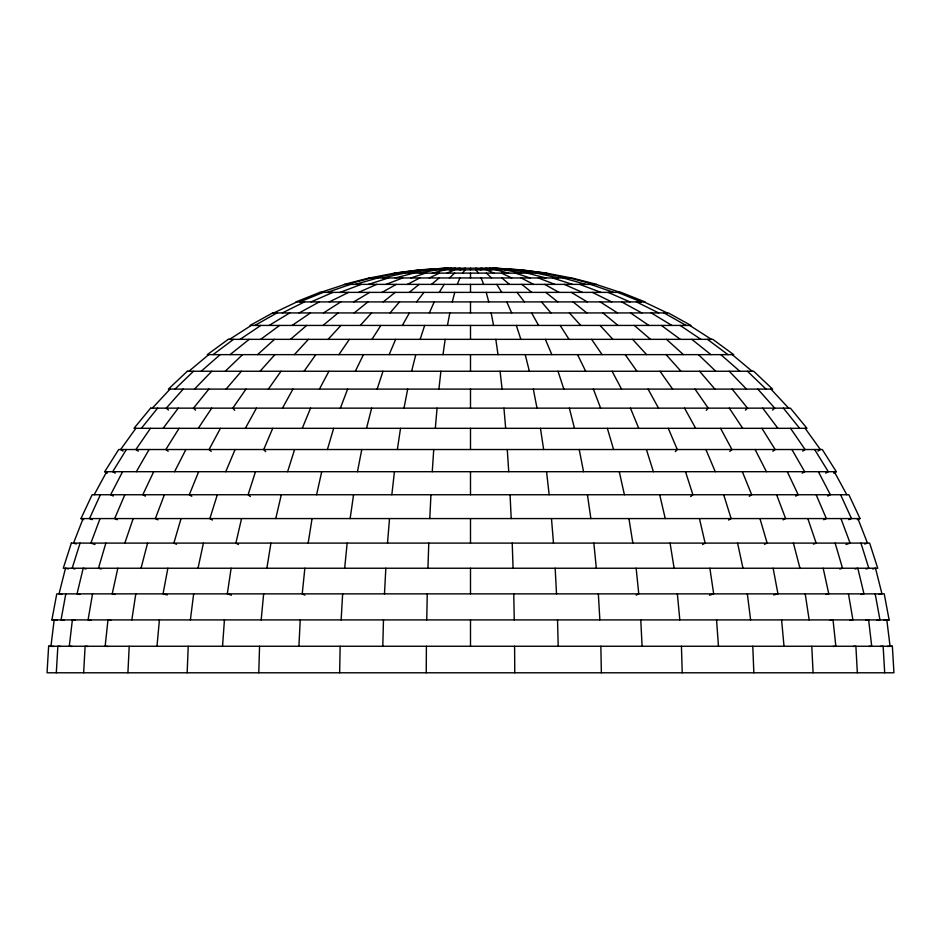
<?xml version="1.0" encoding="UTF-8"?>
<svg xmlns="http://www.w3.org/2000/svg" width="941" height="941" viewBox="0 0 941 941"><rect width="100%" height="100%" fill="white"/><g stroke="black" fill="none" stroke-linecap="round" stroke-linejoin="round"><path stroke-width="1.41" d="M426.238 672.791L426.402 646.255M339.642 672.791L340.136 646.255M426.744 619.907L427.249 593.865M382.787 646.255L383.469 619.907M258.775 672.791L259.563 646.255M427.932 568.235L428.778 543.098M187.153 672.791L188.224 646.255M127.917 672.791L129.211 646.255M429.79 518.573L430.943 494.743M298.909 646.255L300.238 619.907M384.481 593.865L385.834 568.235M83.655 672.791L85.113 646.255L88.007 646.455M341.136 619.907L342.653 593.865M48.638 646.255L47.05 672.791L893.95 672.791L892.362 646.255L48.638 646.255L53.849 646.432M56.307 672.791L57.86 646.255L60.765 646.432M432.26 471.7L433.73 449.527M222.535 646.255L224.44 619.907M387.516 543.098L389.515 518.573M435.33 428.32L437.059 408.147M156.994 646.255L159.405 619.907M261.186 619.907L263.633 593.865M344.665 568.235L347.158 543.098M304.86 568.235L302.226 593.865L304.837 595.1M438.918 389.103L440.906 371.248M391.832 494.743L394.444 471.7M50.943 646.255L54.178 619.907M190.388 619.907L193.658 593.865M442.988 354.639L445.175 339.348M350.134 518.573L353.569 494.743M231.133 568.235L227.31 593.865L231.451 595.206M397.349 449.527L400.537 428.32M131.834 619.907L135.786 593.865M266.879 568.235L270.926 543.098M308.154 543.098L312.071 518.573M92.536 593.865L88.078 619.907L90.948 620.307M65.811 593.865L61.036 619.907L63.906 620.284M57.048 620.272L51.884 619.907L56.766 593.865L884.234 593.865L889.116 619.907L886.222 620.272M167.874 568.235L163.04 593.865L167.251 594.947M447.457 325.433L449.822 312.93M357.462 471.7L361.779 449.527M403.995 408.147L407.688 389.103M198.01 568.235L203.421 543.098M117.825 568.235L112.202 593.865L115.037 594.489M316.599 494.743L321.716 471.7M241.555 518.573L235.885 543.098L238.449 544.521M275.748 518.573L281.312 494.743M411.629 371.248L415.781 354.639M366.52 428.32L371.648 408.147M141.044 568.235L147.584 543.098M452.256 301.908L454.762 292.38M181.037 518.573L173.873 543.098L176.543 544.263M105.862 543.098L98.476 568.235L101.263 569.011M327.409 449.527L333.643 428.32M217.312 494.743L209.867 518.573L212.372 520.055M80.079 543.098L72.175 568.235L74.998 568.976M287.605 471.7L294.592 449.527M255.493 471.7L248.095 494.743L250.353 496.554M420.133 339.348L424.673 325.433M377.153 389.103L382.999 371.248M124.835 543.098L133.175 518.573M100.052 518.573L90.889 543.098L94.994 544.498M164.381 494.743L155.371 518.573L157.97 519.844M340.383 408.147L347.629 389.103M83.114 518.573L73.539 543.098L76.303 544.004M457.314 284.382L459.902 277.96M198.657 471.7L189.306 494.743L191.776 496.307M302.261 428.32L310.554 408.147M225.734 471.7L235.097 449.527M389.162 354.639L395.632 339.348M272.714 428.32L263.715 449.527L265.68 451.645M124.835 494.743L114.661 518.573L117.319 519.726M429.367 312.93L434.213 301.908M100.393 494.743L89.501 518.573L92.183 519.655M83.69 519.644L80.985 518.573L92.124 494.743L848.876 494.743L860.015 518.573L857.31 519.644M153.712 471.7L142.809 494.743L145.349 496.119M355.322 371.248L363.449 354.639M174.567 471.7L185.883 449.527M122.612 471.7L110.638 494.743L113.261 496.036M319.446 389.103L328.915 371.248M220.441 428.32L209.055 449.527L211.255 451.409M94.194 494.743L106.709 471.7M282.476 408.147L292.933 389.103M245.342 428.32L256.446 408.147M402.383 325.433L409.37 312.93M136.327 471.7L149.101 449.527M126.376 449.527L112.697 471.7L115.261 473.135M179.096 428.32L165.828 449.527L168.18 451.245M107.274 473.1L104.71 471.7L118.695 449.527L822.305 449.527L836.29 471.7L833.726 473.1M439.188 292.38L444.258 284.382M371.966 339.348L380.834 325.433M198.28 428.32L211.701 408.147M338.901 354.639L349.37 339.348M150.478 428.32L135.904 449.527L138.339 451.151M246.001 389.103L232.768 408.147L234.732 410.323M304.061 371.248L315.8 354.639M268.361 389.103L281.018 371.248M135.857 428.32L120.613 449.527L123.059 451.092M163.099 428.32L178.261 408.147M416.569 301.908L423.956 292.38M141.362 428.32L157.594 408.147M208.878 389.103L193.47 408.147L195.552 410.147M462.525 273.113L465.183 269.855M226.099 389.103L241.414 371.248M390.033 312.93L399.513 301.908M183.189 389.103L166.263 408.147L168.463 410.064M260.057 371.248L274.901 354.639M706.268 410.323L708.232 408.147L694.999 389.103M360.274 325.433L371.589 312.93M294.38 354.639L308.401 339.348M328.103 339.348L340.924 325.433M675.32 451.645L677.285 449.527L668.286 428.32M152.36 408.147L170.062 389.103M194.516 389.103L211.807 371.248M175.002 389.103L193.517 371.248M225.264 371.248L242.566 354.639M745.448 410.147L747.53 408.147L732.122 389.103M449.422 277.96L454.644 273.113M257.563 354.639L274.501 339.348M201.186 371.248L220.182 354.639M772.537 410.064L774.737 408.147L757.811 389.103M290.463 339.348L306.684 325.433M729.745 451.409L731.945 449.527L720.559 428.32M188.882 371.248L208.737 354.639M431.507 284.382L439.176 277.96M322.998 325.433L338.125 312.93M354.216 312.93L367.919 301.908M409.241 292.38L419.168 284.382M690.647 496.554L692.905 494.743L685.507 471.7M230.051 354.639L249.189 339.348M383.234 301.908L395.196 292.38M213.054 354.639L233.533 339.348M260.692 339.348L279.595 325.433M772.82 451.245L775.172 449.527L761.904 428.32M292.157 325.433L310.448 312.93M240.096 339.348L260.845 325.433M802.661 451.151L805.096 449.527L790.522 428.32M229.569 339.348L251.271 325.433M817.941 451.092L820.387 449.527L805.143 428.32M323.481 312.93L340.807 301.908M749.224 496.307L751.694 494.743L742.343 471.7M269.114 325.433L289.769 312.93M802.191 473.182L804.673 471.7L791.899 449.527M353.722 301.908L369.719 292.38M728.628 520.055L731.133 518.573L723.688 494.743M254.87 325.433L276.995 312.93M825.739 473.135L828.303 471.7L814.624 449.527M381.975 292.38L396.326 284.382M702.551 544.521L705.115 543.098L699.445 518.573M299.167 312.93L319.352 301.908M795.651 496.119L798.191 494.743L787.288 471.7M407.394 284.382L419.815 277.96M282.347 312.93L304.519 301.908M827.739 496.036L830.362 494.743L818.388 471.7M329.303 301.908L348.652 292.38M783.03 519.844L785.629 518.573L776.619 494.743M273.749 312.93L296.933 301.908M429.272 277.96L439.494 273.113M636.163 595.1L638.774 593.865L636.14 568.235M358.568 292.38L376.718 284.382M311.059 301.908L332.902 292.38M764.457 544.263L767.127 543.098L759.963 518.573M823.681 519.726L826.339 518.573L816.165 494.743M446.94 273.113L454.774 269.855M299.791 301.908L323.175 292.38M848.817 519.655L851.499 518.573L840.607 494.743M386.057 284.382L402.666 277.96M340.066 292.38L361.203 284.382M813.436 544.133L816.165 543.098L807.825 518.573M327.256 292.38L350.475 284.382M846.006 544.498L850.111 543.098L840.948 518.573M320.705 292.38L344.994 284.382M410.911 277.96L425.685 273.113M864.697 544.004L867.461 543.098L857.886 518.573M709.549 595.206L713.69 593.865L709.867 568.235M368.401 284.382L388.48 277.96M459.914 269.855L465.207 268.209M355.216 284.382L377.894 277.96M839.737 569.011L842.524 568.235L835.138 543.098M855.004 568.987L857.804 568.235L863.979 593.865L861.133 594.441M347.053 284.382L371.342 277.96M866.002 568.976L868.825 568.235L860.921 543.098M395.161 277.96L413.84 273.113M432.378 273.113L445.046 269.855M872.672 568.964L875.495 568.235L881.964 593.865L879.082 594.418M773.749 594.947L777.96 593.865L773.126 568.235M382.705 277.96L404.477 273.113M825.963 594.489L828.798 593.865L823.175 568.235M374.083 277.96L397.984 273.113M369.684 277.96L394.679 273.113M419.486 273.113L436.436 269.855M449.798 269.855L460.149 268.209M408.817 273.113L429.319 269.855M830.162 620.331L833.032 619.907L835.843 646.255L832.95 646.455M400.842 273.113L424.003 269.855M850.052 620.307L852.922 619.907L848.464 593.865M865.744 620.295L868.625 619.907L871.719 646.255L868.802 646.443M395.926 273.113L420.709 269.855M877.094 620.284L879.964 619.907L875.189 593.865M883.952 620.272L886.822 619.907L890.057 646.255M440.576 269.855L455.538 268.209M432.672 269.855L451.586 268.209M426.414 269.855L448.457 268.209M422.086 269.855L446.293 268.209M852.993 646.455L855.887 646.255L857.345 672.791M419.874 269.855L445.187 268.209L495.813 268.209L521.126 269.855M880.235 646.432L883.14 646.255L884.693 672.791M887.151 646.432L892.362 646.255M104.71 471.7L836.29 471.7M80.985 518.573L860.015 518.573M51.884 619.907L889.116 619.907M72.198 646.443L69.281 646.255L72.375 619.907L75.256 620.295M494.707 268.209L518.914 269.855M108.05 646.455L105.157 646.255L107.968 619.907L110.838 620.331M492.543 268.209L514.586 269.855M489.414 268.209L508.328 269.855M485.462 268.209L500.424 269.855M520.291 269.855L545.074 273.113M516.997 269.855L540.158 273.113M511.681 269.855L532.183 273.113M480.851 268.209L491.202 269.855M504.564 269.855L521.514 273.113M61.918 594.418L59.036 593.865L65.505 568.235L68.328 568.964M546.321 273.113L571.316 277.96M79.867 594.441L77.021 593.865L83.196 568.235L85.996 568.987M543.016 273.113L566.917 277.96M536.523 273.113L558.295 277.96M495.954 269.855L508.622 273.113M527.16 273.113L545.839 277.96M569.658 277.96L593.947 284.382M563.106 277.96L585.784 284.382M475.793 268.209L481.086 269.855M552.52 277.96L572.599 284.382M515.315 273.113L530.089 277.96M596.006 284.382L620.295 292.38M590.525 284.382L613.744 292.38M579.797 284.382L600.934 292.38M538.334 277.96L554.943 284.382M617.825 292.38L641.209 301.908M486.226 269.855L494.06 273.113M608.098 292.38L629.941 301.908M564.282 284.382L582.432 292.38M501.506 273.113L511.728 277.96M644.067 301.908L667.251 312.93M592.348 292.38L611.697 301.908M636.481 301.908L658.653 312.93M521.185 277.96L533.606 284.382M621.648 301.908L641.833 312.93M544.674 284.382L559.025 292.38M664.005 312.93L686.13 325.433M571.281 292.38L587.278 301.908M651.231 312.93L671.886 325.433M600.193 301.908L617.519 312.93M689.729 325.433L711.431 339.348M680.155 325.433L700.904 339.348M630.552 312.93L648.843 325.433M661.405 325.433L680.308 339.348M707.467 339.348L727.946 354.639M545.804 292.38L557.766 301.908M691.811 339.348L710.949 354.639M573.081 301.908L586.784 312.93M521.832 284.382L531.759 292.38M602.875 312.93L618.002 325.433M732.263 354.639L752.118 371.248M501.824 277.96L509.493 284.382M634.316 325.433L650.537 339.348M720.818 354.639L739.814 371.248M666.499 339.348L683.437 354.639M486.356 273.113L491.578 277.96M698.434 354.639L715.736 371.248M747.483 371.248L765.998 389.103M729.193 371.248L746.484 389.103M770.938 389.103L788.64 408.147M600.076 325.433L612.897 339.348M632.599 339.348L646.62 354.639M569.411 312.93L580.726 325.433M666.099 354.639L680.943 371.248M699.586 371.248L714.901 389.103M541.487 301.908L550.967 312.93M475.817 269.855L478.475 273.113M783.406 408.147L799.638 428.32M517.044 292.38L524.431 301.908M762.739 408.147L777.901 428.32M659.982 371.248L672.639 389.103M625.2 354.639L636.939 371.248M591.63 339.348L602.099 354.639M729.299 408.147L742.72 428.32M560.166 325.433L569.034 339.348M496.742 284.382L501.812 292.38M531.63 312.93L538.617 325.433M684.554 408.147L695.658 428.32M648.067 389.103L658.524 408.147M834.291 471.7L846.806 494.743M612.085 371.248L621.554 389.103M755.117 449.527L766.433 471.7M577.551 354.639L585.678 371.248M506.787 301.908L511.633 312.93M545.368 339.348L551.838 354.639M705.903 449.527L715.266 471.7M630.446 408.147L638.739 428.32M481.098 277.96L483.686 284.382M593.371 389.103L600.617 408.147M558.001 371.248L563.847 389.103M516.327 325.433L520.867 339.348M646.408 449.527L653.395 471.7M607.357 428.32L613.591 449.527M486.238 292.38L488.744 301.908M793.416 543.098L799.956 568.235M569.352 408.147L574.481 428.32M525.219 354.639L529.371 371.248M659.688 494.743L665.252 518.573M619.284 471.7L624.401 494.743M737.579 543.098L742.99 568.235M579.221 449.527L583.538 471.7M533.312 389.103L537.005 408.147M491.178 312.93L493.543 325.433M670.074 543.098L674.121 568.235M628.929 518.573L632.846 543.098M805.214 593.865L809.166 619.907M540.463 428.32L543.651 449.527M587.431 494.743L590.866 518.573M495.825 339.348L498.012 354.639M747.342 593.865L750.612 619.907M546.556 471.7L549.168 494.743M500.094 371.248L502.082 389.103M593.842 543.098L596.335 568.235M677.367 593.865L679.814 619.907M781.595 619.907L784.006 646.255M503.941 408.147L505.67 428.32M551.485 518.573L553.484 543.098M716.56 619.907L718.465 646.255M507.27 449.527L508.74 471.7M598.347 593.865L599.864 619.907M555.166 568.235L556.519 593.865M640.762 619.907L642.091 646.255M510.057 494.743L511.21 518.573M811.789 646.255L813.083 672.791M752.776 646.255L753.847 672.791M512.222 543.098L513.068 568.235M681.437 646.255L682.225 672.791M557.531 619.907L558.213 646.255M513.751 593.865L514.256 619.907M600.864 646.255L601.358 672.791M514.598 646.255L514.762 672.791M470.5 268.209L470.5 269.855M470.5 273.113L470.5 277.96M470.5 284.382L470.5 292.38M470.5 301.908L470.5 312.93M470.5 325.433L470.5 339.348M470.5 354.639L470.5 371.248M470.5 389.103L470.5 408.147M470.5 428.32L470.5 449.527M470.5 471.7L470.5 494.743M470.5 518.573L470.5 543.098M470.5 568.235L470.5 593.865M470.5 619.907L470.5 646.255M71.351 543.098L63.27 568.235L877.73 568.235L869.649 543.098L71.351 543.098M150.607 408.147L134.01 428.32L806.99 428.32L790.393 408.147L150.607 408.147M187.33 371.248L168.404 389.103L772.596 389.103L753.67 371.248L187.33 371.248M228.24 339.348L207.302 354.639L733.698 354.639L712.76 339.348L228.24 339.348M272.667 312.93L250.059 325.433L690.941 325.433L668.333 312.93L272.667 312.93M319.881 292.38L295.968 301.908L645.032 301.908L621.119 292.38L319.881 292.38M369.119 277.96L344.3 284.382L596.7 284.382L571.881 277.96L369.119 277.96M419.592 269.855L394.255 273.113L546.745 273.113L521.408 269.855L419.592 269.855"/></g></svg>
